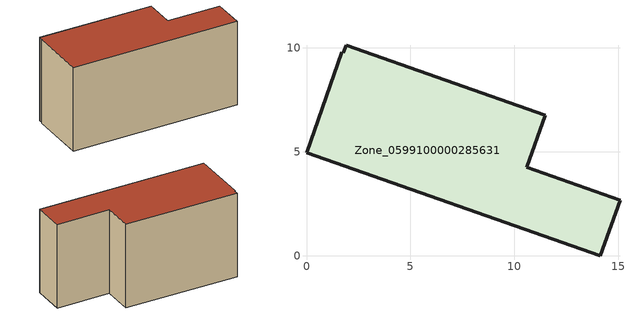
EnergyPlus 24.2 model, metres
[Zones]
Zone_0599100000285631
 floor ground (C_G): 1.78,9.76 1.91,10.14 11.49,6.77 10.6,4.26 15.08,2.67 14.13,0 0,4.97 1.71,9.78 z0.55
 wall outside (C_F): 14.13,0 15.08,2.67 10.6,4.26 11.49,6.77 1.91,10.14 1.78,9.76 1.71,9.78 0,4.97 14.13,0 z0.55:8.19
 roof outside (C_R): 1.91,10.14 1.78,9.76 1.71,9.78 0,4.97 14.13,0 15.08,2.67 10.6,4.26 11.49,6.77 z8.19
[BUILDING]
Pand.0599100000285631: North Axis=0; Terrain=City; Loads Convergence Tolerance Value=0.04; Temperature Convergence Tolerance Value=0.4; Solar Distribution=FullExterior; Maximum Number of Warmup Days=25; Minimum Number of Warmup Days=1
[Site:Location]
Rotterdam.The.Hague.AP_ZH_NLD Design_Conditions: Latitude=51.96; Longitude=4.45; Time Zone=1; Elevation=-4.5
[SITE:GROUNDTEMPERATURE:BUILDINGSURFACE]
18, 18, 18, 18, 18, 18, 18, 18, 18, 18, 18, 18
[MATERIAL] Thermal Absorptance=0.9; Solar Absorptance=0.7; Visible Absorptance=0.7
Name | Roughness | Thickness | Conductivity | Density | Specific Heat
G.TI.1975-1991 | MediumSmooth | 0.15 | 0.288461 | 540 | 1210
F.TI.1975-1991 | Rough | 0.3 | 0.230769 | 1920 | 840
R.TI.1975-1991 | MediumRough | 0.2 | 0.153846 | 1500 | 1000
[CONSTRUCTION]
C_G: G.TI.1975-1991
C_F: F.TI.1975-1991
C_R: R.TI.1975-1991
[ZONE]
Zone_0599100000285631: Type=1; Multiplier=1; Ceiling Height=Autocalculate; Volume=Autocalculate; Floor Area=autocalculate; Part of Total Floor Area=Yes
[ZONEINFILTRATION:DESIGNFLOWRATE]
Infil_Zone_0599100000285631: Zone or ZoneList or Space or SpaceList=Zone_0599100000285631; Schedule=AlwaysOn; Design Flow Rate Calculation Method=Flow/Area; Flow Rate per Floor Area=0.003; Constant Term Coefficient=1; Temperature Term Coefficient=0; Velocity Term Coefficient=0; Velocity Squared Term Coefficient=0
[HVACTEMPLATE:ZONE:IDEALLOADSAIRSYSTEM]
Zone_0599100000285631: Maximum Heating Supply Air Temperature=50; Minimum Cooling Supply Air Temperature=13; Maximum Heating Supply Air Humidity Ratio=0.0156; Minimum Cooling Supply Air Humidity Ratio=0.0077; Heating Limit=NoLimit; Cooling Limit=NoLimit; Dehumidification Control Type=ConstantSensibleHeatRatio; Cooling Sensible Heat Ratio=0.7; Dehumidification Setpoint=60; Humidification Control Type=None; Humidification Setpoint=30; Outdoor Air Method=None; Outdoor Air Flow Rate per Person=0.00944; Outdoor Air Flow Rate per Zone Floor Area=0; Outdoor Air Flow Rate per Zone=0; Demand Controlled Ventilation Type=None; Outdoor Air Economizer Type=NoEconomizer; Heat Recovery Type=None; Sensible Heat Recovery Effectiveness=0.7; Latent Heat Recovery Effectiveness=0.65
[ZONECONTROL:THERMOSTAT]
ThermostatControl_Zone_0599100000285631: Zone or ZoneList=Zone_0599100000285631; Control Type Schedule=DualSetpointControlType; Control 1=Thermostat_Zone_0599100000285631; Temperature Difference Between Cutout And Setpoint=0
[THERMOSTATSETPOINT:DUALSETPOINT]
Thermostat_Zone_0599100000285631: Heating Setpoint Temperature Schedule=HeatingSetpoint_Zone_0599100000285631; Cooling Setpoint Temperature Schedule=CoolingSetpoint_Zone_0599100000285631
[SCHEDULE:COMPACT]
HeatingSetpoint_Zone_0599100000285631: Through: 12/31, For: AllDays, Until: 24:00, 21
CoolingSetpoint_Zone_0599100000285631: Through: 12/31, For: AllDays, Until: 24:00, 24
DualSetpointControlType: Through: 12/31, For: AllDays, Until: 24:00, 4
AlwaysOn: Through: 12/31, For: AllDays, Until: 24:00, 1
